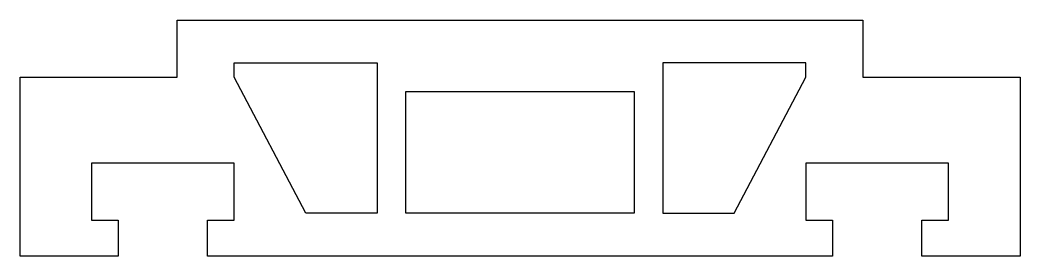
# Model space of a CAD drawing. Extents: x 161 to 301, y 274 to 307.
import ezdxf

# ---------------------------------------------------------------- set-up
doc = ezdxf.new("R2010")
doc.units = 0
doc.layers.get('0').update_dxf_attribs({"linetype": 'CONTINUOUS'})

msp = doc.modelspace()

# ---------------------------------------------------------------- linework, layer by layer
for points in [[(187.42, 278.96), (191.17, 278.96), (191.17, 286.96), (171.17, 286.96), (171.17, 278.96), (174.92, 278.96), (174.92, 273.96), (161.17, 273.96), (161.17, 298.96), (183.17, 298.96), (183.17, 306.96), (279.17, 306.96), (279.17, 298.96), (301.17, 298.96), (301.17, 273.96), (287.42, 273.96), (287.42, 278.96), (291.17, 278.96), (291.17, 286.96), (271.17, 286.96), (271.17, 278.96), (274.92, 278.96), (274.92, 273.96), (187.42, 273.96)], [(201.17, 279.96), (191.17, 298.96), (191.17, 300.96), (211.17, 300.96), (211.17, 279.96)], [(271.17, 300.96), (251.17, 300.96), (251.17, 279.96), (261.17, 279.96), (271.17, 298.96)], [(215.17, 279.96), (215.17, 296.96), (247.17, 296.96), (247.17, 279.96)]]:
    msp.add_lwpolyline(points, close=True)

doc.saveas('drawing.dxf')
